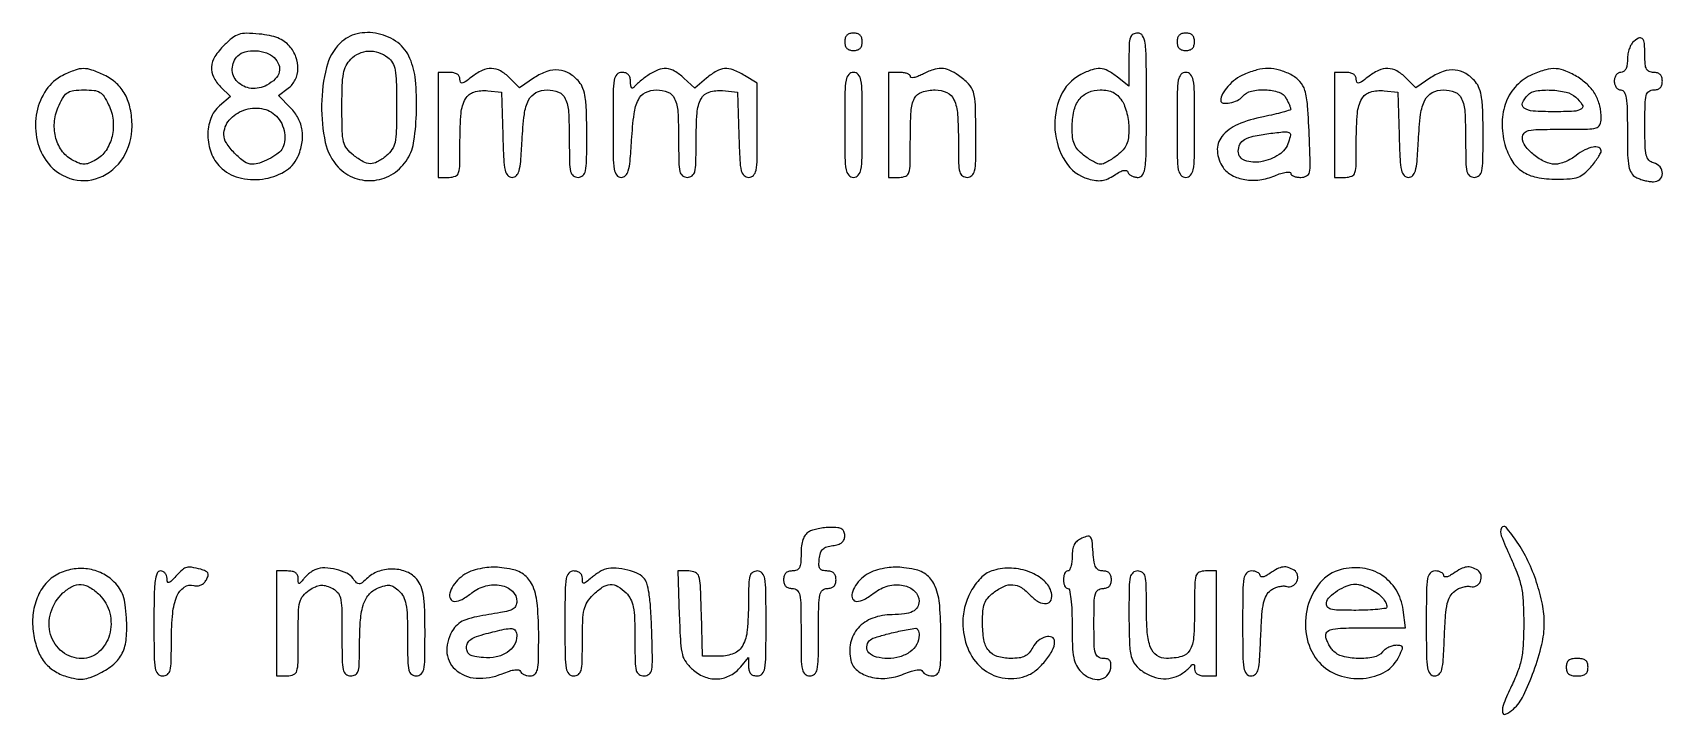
# Model space of a CAD drawing. Extents: x 23 to 201, y 13 to 268.
# Drawn here: x 120.49 to 152.03, y 79.96 to 93.15 of the extents above; entities that cross this region are included whole.
import ezdxf

# ---------------------------------------------------------------- set-up
doc = ezdxf.new("R2010")
doc.units = 0
doc.header["$MEASUREMENT"] = 0

msp = doc.modelspace()

# ---------------------------------------------------------------- linework, layer by layer
for points in [[(124.196683, 92.907698, 0.053362), (124.019031, 92.687461, 0.122721), (123.950917, 92.487252, 0.140581), (123.988735, 92.296401, 0.079781), (124.12935, 92.105227), (124.3197, 91.9179), (124.1082, 91.734875, 0.126242), (123.938398, 91.489998, 0.092178), (123.881725, 91.162401, 0.088784), (123.946462, 90.825129, 0.105048), (124.12301, 90.553335, 0.133236), (124.48021, 90.348585, 0.096282), (124.940519, 90.319268, 0.099721), (125.364714, 90.463217, 0.15557), (125.621655, 90.746775, 0.062606), (125.703783, 91.00996, 0.080962), (125.707789, 91.262557, 0.084541), (125.632214, 91.494966, 0.075725), (125.481861, 91.699354), (125.248122, 91.933094), (125.439561, 92.077496, 0.117892), (125.574298, 92.240799, 0.107202), (125.626646, 92.453277, 0.099245), (125.587411, 92.682016, 0.086902), (125.462298, 92.890226, 0.06275), (125.360273, 92.981716, 0.056533), (125.235211, 93.048862, 0.046598), (125.077088, 93.095473, 0.024439), (124.87398, 93.125061, 0.019284), (124.62619, 93.139258, 0.082489), (124.480219, 93.117803, 0.091848), (124.356961, 93.051467, 0.027129)], [(126.43978, 92.945871, 0.137113), (126.177493, 92.480109, 0.056321), (126.084266, 91.754727, 0.056319), (126.155266, 91.026739, 0.136959), (126.403168, 90.552837, 0.116615), (126.724913, 90.34, 0.11778), (127.106685, 90.294832, 0.116223), (127.471572, 90.427251, 0.111393), (127.745645, 90.710241, 0.101993), (127.871306, 91.060749, 0.029037), (127.919448, 91.640156, 0.029897), (127.898685, 92.234192, 0.075409), (127.793906, 92.652835, 0.132761), (127.55667, 92.958663, 0.108914), (127.179572, 93.131648, 0.11057), (126.769471, 93.128725, 0.140418)], [(136.206, 92.9754, 0.072254), (136.216731, 92.901531, 0.124864), (136.2483, 92.8485, 0.124864), (136.301331, 92.816931, 0.072254), (136.3752, 92.8062, 0.072254), (136.449069, 92.816931, 0.124864), (136.5021, 92.8485, 0.124864), (136.533669, 92.901531, 0.072254), (136.5444, 92.9754, 0.072254), (136.533669, 93.049269, 0.124864), (136.5021, 93.1023, 0.124864), (136.449069, 93.133869, 0.072254), (136.3752, 93.1446, 0.072254), (136.301331, 93.133869, 0.124864), (136.2483, 93.1023, 0.124864), (136.216731, 93.049269, 0.072254)], [(141.705, 92.63086), (141.705, 92.117119), (141.482091, 92.29246, 0.040053), (141.298449, 92.414477, 0.110527), (141.150305, 92.458078, 0.103547), (140.991879, 92.435705, 0.032662), (140.771631, 92.339468, 0.173941), (140.380543, 91.918914, 0.120267), (140.272617, 91.271923, 0.122742), (140.475011, 90.6578, 0.184264), (140.921319, 90.322902, 0.035334), (141.066792, 90.2921, 0.071085), (141.183859, 90.292557, 0.071865), (141.295288, 90.325727, 0.036825), (141.423062, 90.3966, -0.02219), (141.529073, 90.459523, -0.072625), (141.605552, 90.48712, -0.147466), (141.656448, 90.482449, -0.219608), (141.686575, 90.450375, 0.129342), (141.710986, 90.413035, 0.067581), (141.757177, 90.381463, 0.060121), (141.81682, 90.36006, 0.056166), (141.88125, 90.3528, 0.273605), (141.97205, 90.406507, 0.097022), (142.019793, 90.556024, 0.026855), (142.039811, 90.878764, 0.002063), (142.0434, 91.7487, 0.001966), (142.039917, 92.634496, 0.028197), (142.019686, 92.948963, 0.109374), (141.969444, 93.091673, 0.259183), (141.8742, 93.1446, 0.127644), (141.784396, 93.121294, 0.188383), (141.733116, 93.059232, 0.071373), (141.709936, 92.928632, 0.008288)], [(142.6356, 92.9754, 0.072254), (142.646331, 92.901531, 0.124864), (142.6779, 92.8485, 0.124864), (142.730931, 92.816931, 0.072254), (142.8048, 92.8062, 0.072254), (142.878669, 92.816931, 0.124864), (142.9317, 92.8485, 0.124864), (142.963269, 92.901531, 0.072254), (142.974, 92.9754, 0.072254), (142.963269, 93.049269, 0.124864), (142.9317, 93.1023, 0.124864), (142.878669, 93.133869, 0.072254), (142.8048, 93.1446, 0.072254), (142.730931, 93.133869, 0.124864), (142.6779, 93.1023, 0.124864), (142.646331, 93.049269, 0.072254)], [(151.45092, 92.95848, 0.087124), (151.411921, 92.902869, 0.036597), (151.379222, 92.817198, 0.034792), (151.35689, 92.718218, 0.038105), (151.3494, 92.62008, -0.038147), (151.341578, 92.517703, -0.085028), (151.31692, 92.44383, -0.124063), (151.27653, 92.399478, -0.147368), (151.2225, 92.3832, 0.130775), (151.173791, 92.370239, 0.10214), (151.132612, 92.33385, 0.08892), (151.105064, 92.279092, 0.072314), (151.0956, 92.214, 0.072314), (151.105064, 92.148908, 0.08892), (151.132612, 92.09415, 0.10214), (151.173791, 92.057761, 0.130775), (151.2225, 92.0448, -0.279987), (151.286885, 92.005679, -0.080583), (151.324898, 91.890196, -0.033751), (151.344662, 91.670447, -0.005556), (151.3494, 91.244077, 0.005595), (151.354535, 90.785133, 0.03997), (151.377185, 90.564444, 0.092707), (151.42587, 90.437821, 0.132634), (151.513038, 90.355777, 0.03628), (151.588414, 90.322218, 0.023279), (151.679944, 90.293926, 0.023381), (151.772654, 90.274506, 0.039954), (151.851438, 90.2682, 0.181634), (151.974737, 90.314518, 0.212299), (152.026887, 90.427125, 0.184382), (151.980565, 90.554282, 0.151392), (151.857, 90.631113, -0.141547), (151.766438, 90.68503, -0.131881), (151.715543, 90.780375, -0.050923), (151.69271, 90.960184, -0.006138), (151.6878, 91.36008, -0.005257), (151.692127, 91.771531, -0.055363), (151.714176, 91.93806, -0.175938), (151.76573, 92.014963, -0.159307), (151.857, 92.0448, 0.072254), (151.930869, 92.055531, 0.124864), (151.9839, 92.0871, 0.124864), (152.015469, 92.140131, 0.072254), (152.0262, 92.214, 0.072254), (152.015469, 92.287869, 0.124864), (151.9839, 92.3409, 0.124864), (151.930869, 92.372469, 0.072254), (151.857, 92.3832, -0.094959), (151.770574, 92.399763, -0.184152), (151.719525, 92.44665, -0.098846), (151.69413, 92.539639, -0.017388), (151.6878, 92.7216, 0.022123), (151.67792, 92.944783, 0.176014), (151.634946, 93.036797, 0.342546), (151.563433, 93.045809, 0.062762)], [(125.163883, 92.669031, -0.099508), (125.256097, 92.53042, -0.162359), (125.265428, 92.390859, -0.137713), (125.187283, 92.257134, -0.064283), (125.024928, 92.13629, -0.154976), (124.721944, 92.073622, -0.173725), (124.454435, 92.20204, -0.203623), (124.355289, 92.452107, -0.192607), (124.46352, 92.70468, -0.139241), (124.604328, 92.783201, -0.07083), (124.807857, 92.801685, -0.069299), (125.01416, 92.762172, -0.114949)], [(127.3653, 92.673024, -0.104484), (127.455405, 92.569396, -0.082312), (127.50557, 92.429028, -0.038811), (127.529011, 92.198655, -0.005955), (127.5345, 91.737809, -0.005617), (127.529035, 91.251372, -0.045214), (127.503878, 91.029364, -0.096742), (127.445623, 90.890062, -0.075306), (127.334778, 90.768494, -0.042531), (127.161048, 90.650617, -0.133872), (127.025592, 90.616752, -0.126148), (126.886835, 90.655475, -0.035866), (126.699909, 90.78194, -0.060145), (126.573123, 90.909047, -0.107635), (126.509302, 91.041318, -0.0528), (126.482621, 91.246041, -0.006024), (126.477, 91.71254, -0.007414), (126.483201, 92.130704, -0.03786), (126.507626, 92.361719, -0.069391), (126.557986, 92.513897, -0.081997), (126.6462, 92.637, -0.086764), (126.80803, 92.750662, -0.097597), (126.992307, 92.796663, -0.095439), (127.183556, 92.769664, -0.079247)], [(121.079358, 92.32628, 0.128876), (120.755213, 92.045273, 0.100113), (120.57247, 91.613843, 0.095314), (120.567083, 91.126218, 0.103986), (120.74535, 90.687844, 0.164527), (121.21023, 90.333556, 0.17641), (121.779731, 90.347315, 0.161837), (122.242217, 90.732354, 0.139808), (122.4162, 91.342412, 0.049848), (122.382577, 91.678828, 0.075054), (122.281954, 91.955301, 0.082451), (122.113116, 92.171322, 0.075089), (121.878391, 92.329492, 0.02468), (121.639263, 92.428827, 0.087317), (121.476047, 92.456873, 0.088206), (121.313947, 92.42738, 0.025495)], [(128.984109, 92.29246, -0.010926), (128.86182, 92.20052, -0.109252), (128.803361, 92.175447, -0.356195), (128.772656, 92.192095, -0.097709), (128.7612, 92.25016, 0.127757), (128.746597, 92.306379, 0.125916), (128.706427, 92.348746, 0.094119), (128.6401, 92.374763, 0.046565), (128.5497, 92.3832), (128.3382, 92.3832), (128.3382, 91.368), (128.3382, 90.3528), (128.5497, 90.3528, 0.098225), (128.672348, 90.377129, 0.226458), (128.733777, 90.445256, 0.068076), (128.757356, 90.598777, 0.004114), (128.7612, 91.065857, -0.02049), (128.78287, 91.59442, -0.107634), (128.867272, 91.870795, -0.194833), (129.031296, 92.002116, -0.097118), (129.300562, 92.028219), (129.5649, 92.0025), (129.589114, 91.17765, 0.004605), (129.607641, 90.697381, 0.04172), (129.635076, 90.489413, 0.128179), (129.685295, 90.390432, 0.214791), (129.768855, 90.3528, 0.196685), (129.851781, 90.386734, 0.133195), (129.903974, 90.475987, 0.047077), (129.935727, 90.660715, 0.005926), (129.961801, 91.065717, -0.0177), (130.006379, 91.571938, -0.084341), (130.08955, 91.849116, -0.159948), (130.230301, 91.99225, -0.119713), (130.446639, 92.0448, -0.099202), (130.669846, 92.000074, -0.189636), (130.799076, 91.87468, -0.092586), (130.861443, 91.620916, -0.014088), (130.8762, 91.09728, 0.004638), (130.880386, 90.64603, 0.051276), (130.902157, 90.46701, 0.170232), (130.953746, 90.384854, 0.169819), (131.0454, 90.3528, 0.185299), (131.137596, 90.388183, 0.16096), (131.189173, 90.478528, 0.046006), (131.210587, 90.676771, 0.003914), (131.2146, 91.189428, 0.007079), (131.208365, 91.629857, 0.02926), (131.185284, 91.895037, 0.049862), (131.141073, 92.071893, 0.089655), (131.06655, 92.20102, 0.081752), (130.879599, 92.360217, 0.112878), (130.670911, 92.428782, 0.106078), (130.443388, 92.401642, 0.065821), (130.201593, 92.28138), (129.911921, 92.08617), (129.721106, 92.276985, 0.067851), (129.544731, 92.411039, 0.123983), (129.371493, 92.458555, 0.116575), (129.188979, 92.419442, 0.055884)], [(132.396674, 92.324654, 0.013626), (132.312036, 92.263281, 0.013541), (132.230687, 92.197265, 0.013506), (132.162781, 92.13578, 0.05029), (132.125345, 92.092004, -0.18024), (132.101723, 92.075593, -0.325771), (132.080892, 92.083897, -0.109574), (132.066415, 92.124395, -0.029568), (132.061895, 92.19285, 0.056607), (132.051459, 92.279473, 0.125005), (132.020813, 92.338094, 0.136902), (131.968085, 92.371762, 0.07417), (131.8914, 92.3832, 0.212584), (131.798223, 92.341709, 0.142907), (131.746875, 92.23515, 0.038318), (131.725975, 91.999739, 0.002988), (131.7222, 91.368, 0.003224), (131.726147, 90.755762, 0.035215), (131.746627, 90.510472, 0.12037), (131.794097, 90.396057, 0.238874), (131.879475, 90.3528, 0.194746), (131.963792, 90.386936, 0.132716), (132.017404, 90.476872, 0.046989), (132.051271, 90.663249, 0.005884), (132.081694, 91.073199, -0.016255), (132.130231, 91.583581, -0.083063), (132.212246, 91.855373, -0.161927), (132.34934, 91.993988, -0.118005), (132.561639, 92.0448, -0.099202), (132.784846, 92.000074, -0.189636), (132.914076, 91.87468, -0.092586), (132.976443, 91.620916, -0.014088), (132.9912, 91.09728, 0.004638), (132.995386, 90.64603, 0.051276), (133.017157, 90.46701, 0.170232), (133.068746, 90.384854, 0.169819), (133.1604, 90.3528, 0.162547), (133.251791, 90.383317, 0.17424), (133.303359, 90.461816, 0.054053), (133.325319, 90.632154, 0.005053), (133.3296, 91.05573, -0.017867), (133.34903, 91.59927, -0.103297), (133.427285, 91.874179, -0.199004), (133.582417, 92.003453, -0.099499), (133.840934, 92.030309), (134.1333, 92.0025), (134.157514, 91.17765, 0.004318), (134.176307, 90.683082, 0.045076), (134.203964, 90.48204, 0.147589), (134.257297, 90.388862, 0.191769), (134.347864, 90.3528, 0.203872), (134.438425, 90.391327, 0.147611), (134.488999, 90.490098, 0.041529), (134.510059, 90.706283, 0.003526), (134.514, 91.26516), (134.514, 92.177519), (134.268297, 92.32266, 0.038464), (134.047396, 92.431191, 0.112813), (133.880918, 92.457222, 0.117351), (133.723578, 92.407999, 0.04341), (133.533798, 92.271479), (133.305561, 92.075158), (133.093727, 92.271479, 0.050061), (132.914603, 92.406908, 0.118347), (132.756361, 92.4579, 0.118891), (132.592685, 92.431397, 0.050777)], [(137.70765, 92.345396, -0.02557), (137.618372, 92.304485, -0.050261), (137.543341, 92.283062, -0.084503), (137.492903, 92.282604, -0.368225), (137.475, 92.303617, 0.236148), (137.459741, 92.334124, 0.070945), (137.412872, 92.359823, 0.054233), (137.344503, 92.377391, 0.035808), (137.2635, 92.3832), (137.052, 92.3832), (137.052, 91.368), (137.052, 90.3528), (137.2635, 90.3528, 0.102194), (137.386211, 90.378145, 0.225362), (137.447841, 90.448398, 0.065452), (137.471237, 90.607412, 0.003841), (137.475, 91.09728, -0.014236), (137.490299, 91.634502, -0.103196), (137.557007, 91.882662, -0.198882), (137.697981, 92.003806, -0.079479), (137.954243, 92.0448, -0.111811), (138.18173, 91.993285, -0.1781), (138.319446, 91.852083, -0.089329), (138.388374, 91.573091, -0.016007), (138.4056, 91.035162, 0.005285), (138.409933, 90.625281, 0.055537), (138.431994, 90.459245, 0.176155), (138.483546, 90.382549, 0.158885), (138.5748, 90.3528, 0.183254), (138.666904, 90.38773, 0.162665), (138.71835, 90.476894, 0.046649), (138.739476, 90.672501, 0.003981), (138.742705, 91.17765, 0.006932), (138.733814, 91.753644, 0.063758), (138.694899, 92.000045, 0.121581), (138.601304, 92.161277, 0.050725), (138.407926, 92.324654, 0.04529), (138.228961, 92.42467, 0.097682), (138.075723, 92.459639, 0.091531), (137.914287, 92.434754, 0.036346)], [(143.932411, 92.344473, 0.058183), (143.767917, 92.248857, 0.050007), (143.620424, 92.113449, 0.053297), (143.515272, 91.966679, 0.129512), (143.4816, 91.838862, 0.383215), (143.525498, 91.789997, 0.073055), (143.655617, 91.795057, 0.059921), (143.804955, 91.841977, 0.113978), (143.9046, 91.9179, -0.163892), (144.073895, 92.022437, -0.068063), (144.344939, 92.047544, -0.069084), (144.607029, 91.999445, -0.192307), (144.747623, 91.881162, -0.010188), (144.781158, 91.815311, -0.012707), (144.809474, 91.752783, -0.01099), (144.83058, 91.699608, -0.089201), (144.8352, 91.673919, -0.329934), (144.82005, 91.653459, -0.005847), (144.680661, 91.61272, -0.012125), (144.510798, 91.569634, -0.007476), (144.30911, 91.526813, 0.051003), (143.808801, 91.374143, 0.12566), (143.50489, 91.144018, 0.186568), (143.415597, 90.859185, 0.13733), (143.526332, 90.544201, 0.119287), (143.698697, 90.392312, 0.081636), (143.947233, 90.309407, 0.073146), (144.236235, 90.305642, 0.065788), (144.525424, 90.383934, -0.020884), (144.644264, 90.427855, -0.038745), (144.744203, 90.451762, -0.053789), (144.814265, 90.45526, -0.397443), (144.8352, 90.433083, 0.222976), (144.849622, 90.40235, 0.076419), (144.892873, 90.376383, 0.05812), (144.956353, 90.358674, 0.039006), (145.031534, 90.3528, 0.117705), (145.142704, 90.379338, 0.224344), (145.197881, 90.450322, 0.061723), (145.213336, 90.610692, 0.003758), (145.196579, 91.09305, 0.00645), (145.160697, 91.74309, 0.053043), (145.10942, 92.034758, 0.117253), (145.01245, 92.206719, 0.086881), (144.838176, 92.339361, 0.049479), (144.615746, 92.427783, 0.06857), (144.40359, 92.458237, 0.064915), (144.182458, 92.430674, 0.039183)], [(146.327109, 92.29246, -0.010926), (146.20482, 92.20052, -0.109252), (146.146361, 92.175447, -0.356195), (146.115656, 92.192095, -0.097709), (146.1042, 92.25016, 0.127757), (146.089597, 92.306379, 0.125916), (146.049427, 92.348746, 0.094119), (145.9831, 92.374763, 0.046565), (145.8927, 92.3832), (145.6812, 92.3832), (145.6812, 91.368), (145.6812, 90.3528), (145.8927, 90.3528, 0.098225), (146.015348, 90.377129, 0.226458), (146.076777, 90.445256, 0.068076), (146.100356, 90.598777, 0.004114), (146.1042, 91.065857, -0.02049), (146.12587, 91.59442, -0.107634), (146.210272, 91.870795, -0.194833), (146.374296, 92.002116, -0.097118), (146.643562, 92.028219), (146.9079, 92.0025), (146.932114, 91.17765, 0.004605), (146.950641, 90.697381, 0.04172), (146.978076, 90.489413, 0.128179), (147.028295, 90.390432, 0.214791), (147.111855, 90.3528, 0.196685), (147.194781, 90.386734, 0.133195), (147.246974, 90.475987, 0.047077), (147.278727, 90.660715, 0.005926), (147.304801, 91.065717, -0.0177), (147.349379, 91.571938, -0.084341), (147.43255, 91.849116, -0.159948), (147.573301, 91.99225, -0.119713), (147.789639, 92.0448, -0.099202), (148.012846, 92.000074, -0.189636), (148.142076, 91.87468, -0.092586), (148.204443, 91.620916, -0.014088), (148.2192, 91.09728, 0.004638), (148.223386, 90.64603, 0.051276), (148.245157, 90.46701, 0.170232), (148.296746, 90.384854, 0.169819), (148.3884, 90.3528, 0.185299), (148.480596, 90.388183, 0.16096), (148.532173, 90.478528, 0.046006), (148.553587, 90.676771, 0.003914), (148.5576, 91.189428, 0.007079), (148.551365, 91.629857, 0.02926), (148.528284, 91.895037, 0.049862), (148.484073, 92.071893, 0.089655), (148.40955, 92.20102, 0.081752), (148.222599, 92.360217, 0.112878), (148.013911, 92.428782, 0.106078), (147.786388, 92.401642, 0.065821), (147.544593, 92.28138), (147.254921, 92.08617), (147.064106, 92.276985, 0.067851), (146.887731, 92.411039, 0.123983), (146.714493, 92.458555, 0.116575), (146.531979, 92.419442, 0.055884)], [(149.515735, 92.344357, 0.098478), (149.205561, 92.12913, 0.098414), (149.001258, 91.811552, 0.091069), (148.924102, 91.418492, 0.071417), (148.980695, 90.986959, 0.066704), (149.114563, 90.675729, 0.111265), (149.310387, 90.470121, 0.100161), (149.591262, 90.355162, 0.046717), (149.984574, 90.317498, 0.017592), (150.239802, 90.325943, 0.068538), (150.394111, 90.358047, 0.088326), (150.513354, 90.426032, 0.041539), (150.640224, 90.550889, 0.015526), (150.717408, 90.646469, 0.019476), (150.782587, 90.739861, 0.017975), (150.83054, 90.820879, 0.12527), (150.8418, 90.865118, 0.31838), (150.796333, 90.929283, 0.130779), (150.684191, 90.938024, 0.074105), (150.523666, 90.882997, 0.04712), (150.357285, 90.7758, -0.037033), (150.261074, 90.711035, -0.030421), (150.149943, 90.656303, -0.031437), (150.041138, 90.618553, -0.067879), (149.9535, 90.6066, -0.112322), (149.756309, 90.651464, -0.058367), (149.541908, 90.787084, -0.059499), (149.372956, 90.96086, -0.164579), (149.319, 91.12034, -0.1856), (149.352659, 91.207894, -0.157734), (149.438909, 91.257721, -0.048136), (149.624977, 91.27917, -0.004644), (150.0804, 91.2834, 0.003786), (150.578152, 91.287169, 0.06235), (150.742474, 91.310272, 0.219136), (150.815071, 91.370884, 0.111375), (150.8418, 91.489393, 0.056355), (150.813846, 91.736626, 0.071642), (150.731276, 91.950637, 0.07135), (150.59134, 92.133301, 0.055318), (150.39383, 92.287889, 0.037282), (150.16062, 92.409018, 0.08528), (149.968532, 92.454881, 0.083785), (149.770022, 92.43437, 0.035053)], [(136.206, 91.368, 0.002988), (136.209775, 90.736261, 0.038318), (136.230675, 90.50085, 0.142907), (136.282023, 90.394291, 0.212584), (136.3752, 90.3528, 0.212584), (136.468377, 90.394291, 0.142907), (136.519725, 90.50085, 0.038318), (136.540625, 90.736261, 0.002988), (136.5444, 91.368, 0.002988), (136.540625, 91.999739, 0.038318), (136.519725, 92.23515, 0.142907), (136.468377, 92.341709, 0.212584), (136.3752, 92.3832, 0.212584), (136.282023, 92.341709, 0.142907), (136.230675, 92.23515, 0.038318), (136.209775, 91.999739, 0.002988)], [(142.6356, 91.368, 0.002988), (142.639375, 90.736261, 0.038318), (142.660275, 90.50085, 0.142907), (142.711623, 90.394291, 0.212584), (142.8048, 90.3528, 0.212584), (142.897977, 90.394291, 0.142907), (142.949325, 90.50085, 0.038318), (142.970225, 90.736261, 0.002988), (142.974, 91.368, 0.002988), (142.970225, 91.999739, 0.038318), (142.949325, 92.23515, 0.142907), (142.897977, 92.341709, 0.212584), (142.8048, 92.3832, 0.212584), (142.711623, 92.341709, 0.142907), (142.660275, 92.23515, 0.038318), (142.639375, 91.999739, 0.002988)], [(121.963081, 91.758884, -0.084886), (122.047964, 91.458736, -0.083813), (122.028867, 91.14604, -0.089765), (121.911869, 90.874836, -0.119173), (121.715475, 90.692886, -0.026896), (121.578381, 90.625606, -0.101549), (121.485144, 90.606701, -0.100683), (121.39157, 90.625966, -0.026196), (121.25295, 90.693975, -0.114793), (121.052705, 90.875746, -0.093608), (120.934767, 91.140939, -0.087135), (120.916934, 91.448281, -0.08246), (121.003757, 91.749738, -0.029174), (121.09499, 91.915436, -0.115435), (121.177182, 91.996633, -0.111504), (121.288429, 92.034411, -0.026326), (121.4856, 92.0448, -0.026068), (121.681575, 92.034576, -0.109253), (121.792837, 91.997471, -0.115962), (121.874582, 91.918137, -0.031136)], [(141.56837, 91.836277, -0.056159), (141.620815, 91.732476, -0.027373), (141.664865, 91.590531, -0.026747), (141.694986, 91.436152, -0.034816), (141.705, 91.292517, -0.031716), (141.693921, 91.11803, -0.071325), (141.658725, 90.990475, -0.078317), (141.591636, 90.885335, -0.045033), (141.482091, 90.78194, -0.020634), (141.389114, 90.714823, -0.022951), (141.294087, 90.658106, -0.023085), (141.209378, 90.617599, -0.100305), (141.1551, 90.6066, -0.100305), (141.100822, 90.617599, -0.023085), (141.016113, 90.658106, -0.022951), (140.921086, 90.714823, -0.020634), (140.828109, 90.78194, -0.045391), (140.716697, 90.887248, -0.08154), (140.650028, 90.993559, -0.071445), (140.615736, 91.12524, -0.028034), (140.6052, 91.313016, -0.053437), (140.639251, 91.630709, -0.107047), (140.743261, 91.859411, -0.13098), (140.915692, 91.99608, -0.102794), (141.150167, 92.0448, -0.041453), (141.289818, 92.033202, -0.074342), (141.399018, 91.997724, -0.079131), (141.488541, 91.933749, -0.053137)], [(150.348689, 91.904788, -0.060074), (150.475372, 91.75895, -0.420398), (150.458461, 91.675828, -0.133844), (150.315293, 91.630275, -0.010486), (149.9112, 91.6218, -0.017158), (149.523593, 91.635105, -0.128545), (149.350802, 91.693195, -0.361794), (149.320073, 91.793774, -0.09721), (149.42052, 91.94328, -0.160948), (149.585652, 92.026382, -0.047167), (149.873023, 92.041574, -0.047531), (150.16435, 92.001577, -0.126706)], [(125.208, 91.5372, -0.082907), (125.311199, 91.392633, -0.073502), (125.367261, 91.216276, -0.077157), (125.368504, 91.03965, -0.110891), (125.312455, 90.894215, -0.093046), (125.219052, 90.798713, -0.035578), (125.05891, 90.702758, -0.03574), (124.884659, 90.62965, -0.08163), (124.744416, 90.6066, -0.155914), (124.589474, 90.656119, -0.046336), (124.398838, 90.820402, -0.046473), (124.24092, 91.018088, -0.146319), (124.1928, 91.179002, -0.179614), (124.297432, 91.460873, -0.130921), (124.575843, 91.651164, -0.124932), (124.922769, 91.68269, -0.15816)], [(144.794629, 91.035048, -0.174845), (144.609115, 90.792791, -0.097914), (144.259736, 90.654912, -0.129473), (143.946596, 90.679022, -0.319347), (143.82, 90.857019, -0.118656), (143.852444, 90.991807, -0.144254), (143.941476, 91.085678, -0.080879), (144.111633, 91.150487, -0.019161), (144.4122, 91.200284, -0.005197), (144.717439, 91.235689, -0.128939), (144.800528, 91.223014, -0.344217), (144.827737, 91.173199, -0.036073)], [(135.50805, 83.493424, 0.102482), (135.442214, 83.434308, 0.074211), (135.395977, 83.346936, 0.056671), (135.368697, 83.227943, 0.028042), (135.36, 83.072996, -0.017806), (135.353616, 82.89379, -0.099691), (135.328142, 82.801725, -0.183612), (135.277088, 82.755206, -0.09422), (135.1908, 82.7388, 0.072254), (135.116931, 82.728069, 0.124864), (135.0639, 82.6965, 0.124864), (135.032331, 82.643469, 0.072254), (135.0216, 82.5696, 0.072254), (135.032331, 82.495731, 0.124864), (135.0639, 82.4427, 0.124864), (135.116931, 82.411131, 0.072254), (135.1908, 82.4004, -0.186821), (135.283049, 82.364685, -0.160003), (135.33462, 82.2735, -0.045528), (135.356002, 82.073304, -0.003852), (135.36, 81.5544, 0.003852), (135.363998, 81.035496, 0.045528), (135.38538, 80.8353, 0.160003), (135.436951, 80.744115, 0.186821), (135.5292, 80.7084, 0.186821), (135.621449, 80.744115, 0.160003), (135.67302, 80.8353, 0.045528), (135.694402, 81.035496, 0.003852), (135.6984, 81.5544, -0.003852), (135.702398, 82.073304, -0.045528), (135.72378, 82.2735, -0.160003), (135.775351, 82.364685, -0.186821), (135.8676, 82.4004, 0.072254), (135.941469, 82.411131, 0.124864), (135.9945, 82.4427, 0.124864), (136.026069, 82.495731, 0.072254), (136.0368, 82.5696, 0.072567), (136.025898, 82.644319, 0.128696), (135.993798, 82.69718, 0.125627), (135.939275, 82.728334, 0.067396), (135.861981, 82.7388, -0.063986), (135.774912, 82.749988, -0.189333), (135.72707, 82.784858, -0.140684), (135.707494, 82.851136, -0.030565), (135.713931, 82.97145, -0.046929), (135.738672, 83.088478, -0.121406), (135.783, 83.1618, -0.121406), (135.856322, 83.206128, -0.046929), (135.97335, 83.230869, 0.042097), (136.080177, 83.25238, 0.101063), (136.151309, 83.2898, 0.129053), (136.191757, 83.345466, 0.093191), (136.206, 83.421219, 0.090514), (136.191389, 83.501269, 0.171649), (136.149633, 83.550737, 0.109259), (136.070423, 83.576294, 0.025956), (135.93105, 83.582227, 0.026794), (135.814923, 83.57491, 0.02261), (135.693377, 83.55508, 0.023218), (135.584002, 83.52676, 0.056968)], [(149.081432, 83.01375, -0.016702), (149.223666, 82.675576, -0.041133), (149.298702, 82.417079, -0.037975), (149.33361, 82.137876, -0.012478), (149.343353, 81.7236, -0.011937), (149.333132, 81.319901, -0.035827), (149.299911, 81.046257, -0.041932), (149.231354, 80.804427, -0.021681), (149.107906, 80.515202, 0.014995), (148.957422, 80.175293, 0.117037), (148.931084, 80.005372, 0.52385), (148.99408, 79.968759, 0.074373), (149.143405, 80.068113, 0.096308), (149.338139, 80.327915, 0.026063), (149.538879, 80.80394, 0.027225), (149.693353, 81.316867, 0.059592), (149.742, 81.723583, 0.049302), (149.705223, 82.09566, 0.031119), (149.593256, 82.517801, 0.030492), (149.425047, 82.935966, 0.038611), (149.217921, 83.297221, 0.024296), (149.001711, 83.583788, 0.545627), (148.916118, 83.573198, 0.207848), (148.910068, 83.417642, 0.015136)], [(140.79555, 83.374389, 0.067778), (140.705707, 83.319456, 0.100275), (140.647333, 83.248263, 0.084832), (140.61531, 83.15086, 0.037112), (140.6052, 83.014839, -0.029027), (140.599055, 82.909078, -0.045359), (140.580349, 82.819886, -0.056996), (140.553172, 82.757572, -0.26754), (140.5206, 82.7388, 0.191087), (140.488293, 82.725985, 0.088204), (140.460851, 82.689098, 0.068025), (140.442234, 82.634354, 0.048028), (140.436, 82.5696, 0.048028), (140.442234, 82.504846, 0.068025), (140.460851, 82.450103, 0.088204), (140.488293, 82.413215, 0.191087), (140.5206, 82.4004, -0.362465), (140.555916, 82.370926, -0.015687), (140.581562, 82.199475, -0.019442), (140.599508, 81.97054, -0.009838), (140.6052, 81.6813, 0.007996), (140.611586, 81.282036, 0.040217), (140.636609, 81.060297, 0.072032), (140.688502, 80.911986, 0.076398), (140.779602, 80.787798, 0.093285), (140.952945, 80.669368, 0.134004), (141.135918, 80.642292, 0.168169), (141.279234, 80.712004, 0.162347), (141.351334, 80.85645, 0.046519), (141.355806, 80.949339, 0.155275), (141.334962, 81.005922, 0.170392), (141.286775, 81.036958, 0.058734), (141.203284, 81.0468, -0.146777), (141.107917, 81.075412, -0.185771), (141.054821, 81.149707, -0.058154), (141.03248, 81.311798, -0.005197), (141.0282, 81.7236, -0.005351), (141.032547, 82.129778, -0.055952), (141.054638, 82.29465, -0.176663), (141.106184, 82.37086, -0.157888), (141.1974, 82.4004, 0.072254), (141.271269, 82.411131, 0.124864), (141.3243, 82.4427, 0.124864), (141.355869, 82.495731, 0.072254), (141.3666, 82.5696, 0.072041), (141.356009, 82.642724, 0.121554), (141.324879, 82.695904, 0.123952), (141.273094, 82.727843, 0.076648), (141.202035, 82.7388, -0.111724), (141.118807, 82.757632, -0.161084), (141.064749, 82.809474, -0.086376), (141.031833, 82.910638, -0.017666), (141.011685, 83.09835, 0.009855), (140.991429, 83.319596, 0.139206), (140.961634, 83.392568, 0.291704), (140.90753, 83.411637, 0.046192)], [(120.978, 82.678187, 0.099793), (120.746998, 82.495096, 0.078745), (120.581393, 82.221617, 0.07225), (120.498462, 81.88719, 0.063458), (120.508513, 81.527294, 0.04759), (120.587457, 81.217832, 0.078223), (120.716966, 80.981335, 0.085938), (120.902722, 80.810972, 0.070027), (121.148274, 80.698083, 0.028006), (121.331794, 80.654125, 0.069146), (121.469811, 80.648459, 0.065935), (121.608016, 80.680632, 0.023678), (121.793919, 80.760935, 0.062255), (122.062396, 80.93662, 0.105303), (122.225944, 81.148585, 0.090542), (122.303442, 81.432191, 0.037016), (122.308315, 81.833097, 0.018196), (122.28331, 82.086836, 0.048594), (122.241605, 82.263574, 0.063135), (122.174565, 82.400624, 0.053514), (122.072131, 82.52525, 0.080498), (121.835517, 82.69248, 0.079095), (121.556773, 82.777711, 0.077949), (121.261754, 82.772783, 0.074888)], [(123.265496, 82.638248, -0.009796), (123.168348, 82.537984, -0.136109), (123.124802, 82.513567, -0.420175), (123.100436, 82.528677, -0.055097), (123.093, 82.595948, 0.087589), (123.083371, 82.650492, 0.094497), (123.055723, 82.696837, 0.100108), (123.01451, 82.727838, 0.111803), (122.9661, 82.7388, 0.308488), (122.899944, 82.693691, 0.062466), (122.862994, 82.54845, 0.027022), (122.843686, 82.274353, 0.004073), (122.8392, 81.7236, 0.002988), (122.842975, 81.091861, 0.038318), (122.863875, 80.85645, 0.142907), (122.915223, 80.749891, 0.212584), (123.0084, 80.7084, 0.162077), (123.099773, 80.738818, 0.17449), (123.15134, 80.817084, 0.05424), (123.173313, 80.986867, 0.005082), (123.1776, 81.408676, -0.024074), (123.202191, 81.919107, -0.074143), (123.285582, 82.253647, -0.14552), (123.424566, 82.425052, -0.217391), (123.611603, 82.45761, 0.080318), (123.68364, 82.45071, 0.090993), (123.750893, 82.467617, 0.089257), (123.808739, 82.507688, 0.07402), (123.853486, 82.567892, 0.050823), (123.886228, 82.647582, 0.195795), (123.881072, 82.699802, 0.170581), (123.839799, 82.73808, 0.037007), (123.746629, 82.770606, 0.018452), (123.566815, 82.811762, 0.114638), (123.472913, 82.807987, 0.118392), (123.391724, 82.763195, 0.020238)], [(125.9694, 82.767829, 0.049287), (125.913177, 82.739727, 0.025355), (125.848713, 82.694413, 0.024932), (125.786521, 82.640605, 0.034307), (125.73675, 82.585999, -0.008596), (125.671824, 82.506965, -0.244098), (125.648072, 82.497283, -0.370903), (125.63343, 82.512422, -0.014584), (125.631, 82.59573, 0.10969), (125.617133, 82.658178, 0.13558), (125.578584, 82.703343, 0.103261), (125.513026, 82.730211, 0.045822), (125.4195, 82.7388), (125.208, 82.7388), (125.208, 81.7236), (125.208, 80.7084), (125.4195, 80.7084, 0.104085), (125.542236, 80.73423, 0.224759), (125.60396, 80.805495, 0.064269), (125.627273, 80.967124, 0.003722), (125.631, 81.46785, -0.005607), (125.636275, 81.938223, -0.053038), (125.662059, 82.137922, -0.117697), (125.724071, 82.260394, -0.072059), (125.845966, 82.36815, -0.033585), (125.964518, 82.434915, -0.08452), (126.059547, 82.461944, -0.09096), (126.153869, 82.455051, -0.043316), (126.268966, 82.414214, -0.093039), (126.387356, 82.330927, -0.137124), (126.447899, 82.220007, -0.052249), (126.472359, 82.021632, -0.00457), (126.477, 81.513914, 0.004134), (126.481067, 81.021996, 0.047663), (126.502593, 80.830239, 0.164126), (126.554182, 80.742671, 0.180176), (126.6462, 80.7084, 0.122648), (126.735665, 80.730681, 0.188744), (126.78701, 80.790473, 0.074657), (126.810702, 80.915412, 0.009113), (126.816331, 81.19485, -0.013606), (126.832401, 81.746433, -0.056278), (126.888336, 82.074702, -0.100951), (126.994804, 82.277998, -0.124244), (127.16604, 82.40547, -0.027823), (127.304796, 82.454096, -0.100417), (127.397693, 82.461662, -0.113742), (127.479789, 82.432122, -0.040936), (127.578959, 82.356146, -0.09026), (127.666114, 82.242728, -0.073016), (127.715856, 82.097221, -0.038639), (127.739954, 81.871549, -0.007286), (127.746, 81.456688, 0.004604), (127.750178, 81.002901, 0.051035), (127.771932, 80.823086, 0.169857), (127.823522, 80.740593, 0.170477), (127.9152, 80.7084, 0.185299), (128.007396, 80.743783, 0.16096), (128.058973, 80.834128, 0.046006), (128.080387, 81.032371, 0.003914), (128.0844, 81.545028, 0.006974), (128.078107, 81.996157, 0.031083), (128.054306, 82.259771, 0.054037), (128.007102, 82.437105, 0.078293), (127.9261, 82.577148, 0.126055), (127.736134, 82.718394, 0.089006), (127.474869, 82.774359, 0.086183), (127.202511, 82.736405, 0.106692), (126.981167, 82.608793, -0.015182), (126.867804, 82.512296, -0.155024), (126.81093, 82.490417, -0.219286), (126.761856, 82.50957, -0.03391), (126.692896, 82.591581, 0.122328), (126.568784, 82.695268, 0.053445), (126.36556, 82.768472, 0.05293), (126.145887, 82.797904, 0.098424)], [(129.0573, 82.762552, 0.067926), (128.895151, 82.6988, 0.058522), (128.746787, 82.591269, 0.060153), (128.631276, 82.455943, 0.082845), (128.566054, 82.310321, 0.173376), (128.575943, 82.197676, 0.296443), (128.652795, 82.149117, 0.124428), (128.800725, 82.18854, 0.039641), (128.991915, 82.3158, -0.10298), (129.262513, 82.450299, -0.112313), (129.555586, 82.459785, -0.143183), (129.775642, 82.346403, -0.20547), (129.861, 82.147457, -0.11368), (129.842652, 82.067801, -0.131778), (129.79178, 82.009189, -0.083242), (129.697917, 81.966388, -0.024947), (129.54375, 81.933232, 0.005502), (129.089861, 81.853934, 0.03856), (128.872925, 81.795981, 0.079426), (128.740202, 81.724052, 0.076302), (128.634405, 81.613477, 0.156948), (128.50557, 81.196481, 0.207101), (128.66603, 80.837291, 0.172016), (129.072394, 80.664742, 0.114655), (129.575964, 80.749871, -0.018709), (129.717281, 80.802799, -0.047226), (129.824186, 80.827443, -0.076671), (129.896578, 80.825933, -0.275452), (129.930177, 80.796968, 0.139616), (129.95334, 80.763052, 0.065423), (129.998659, 80.734417, 0.057266), (130.057637, 80.714974, 0.051054), (130.12185, 80.7084, 0.188309), (130.208816, 80.742357, 0.155631), (130.258371, 80.829411, 0.047583), (130.279767, 81.016918, 0.004631), (130.284, 81.474001, 0.020036), (130.260079, 82.070712, 0.074596), (130.174948, 82.435859, 0.127365), (130.016041, 82.653196, 0.122788), (129.769501, 82.76979, 0.018298), (129.568229, 82.802437, 0.033606), (129.40252, 82.811897, 0.035099), (129.241944, 82.79897, 0.022119)], [(131.553, 82.766521, 0.03516), (131.493914, 82.738397, 0.015493), (131.419887, 82.693464, 0.015245), (131.344023, 82.640779, 0.01979), (131.27805, 82.587749, -0.010407), (131.188791, 82.513202, -0.189584), (131.154032, 82.502438, -0.36006), (131.13442, 82.521291, -0.028491), (131.13, 82.598788, 0.107422), (131.117742, 82.655184, 0.113349), (131.083291, 82.700149, 0.10155), (131.029165, 82.72894, 0.07174), (130.9608, 82.7388, 0.212584), (130.867623, 82.697309, 0.142907), (130.816275, 82.59075, 0.038318), (130.795375, 82.355339, 0.002988), (130.7916, 81.7236, 0.002988), (130.795375, 81.091861, 0.038318), (130.816275, 80.85645, 0.142907), (130.867623, 80.749891, 0.212584), (130.9608, 80.7084, 0.158578), (131.052042, 80.738084, 0.176312), (131.103592, 80.814631, 0.055664), (131.125663, 80.980307, 0.005305), (131.13, 81.389045, -0.008419), (131.136674, 81.785354, -0.049031), (131.164055, 81.992121, -0.084211), (131.2246, 82.13626, -0.054982), (131.337655, 82.277345, -0.048637), (131.515167, 82.423317, -0.133493), (131.667562, 82.474765, -0.147842), (131.815098, 82.439693, -0.064703), (131.976, 82.3158, -0.080195), (132.063625, 82.194438, -0.069381), (132.114097, 82.045515, -0.038985), (132.13881, 81.822353, -0.008091), (132.1452, 81.4275, 0.004696), (132.149353, 80.98533, 0.055664), (132.171553, 80.815525, 0.184935), (132.225193, 80.738276, 0.150651), (132.322101, 80.7084, 0.174692), (132.419326, 80.743438, 0.180251), (132.470289, 80.831967, 0.046371), (132.484856, 81.031188, 0.003221), (132.470151, 81.593874, 0.007337), (132.449916, 82.021854, 0.022926), (132.41892, 82.308387, 0.032897), (132.375783, 82.501857, 0.125913), (132.313267, 82.607185, 0.100413), (132.169203, 82.702497, 0.044464), (131.950033, 82.769205, 0.044465), (131.722671, 82.796094, 0.101045)], [(133.004422, 81.885344, 0.005249), (133.028356, 81.348532, 0.04955), (133.063692, 81.121002, 0.100613), (133.13644, 80.971792, 0.051682), (133.279953, 80.820029, 0.09048), (133.508765, 80.68609, 0.105966), (133.757461, 80.651556, 0.107239), (133.996186, 80.721971, 0.094628), (134.19675, 80.887227), (134.3448, 81.065545), (134.3448, 80.886972, 0.06441), (134.355096, 80.80738, 0.125953), (134.38599, 80.751872, 0.13115), (134.438744, 80.719417, 0.072807), (134.514, 80.7084, 0.212584), (134.607177, 80.749891, 0.142907), (134.658525, 80.85645, 0.038318), (134.679425, 81.091861, 0.002988), (134.6832, 81.7236, 0.002988), (134.679425, 82.355339, 0.038318), (134.658525, 82.59075, 0.142907), (134.607177, 82.697309, 0.212584), (134.514, 82.7388, 0.146516), (134.423243, 82.711622, 0.181406), (134.371628, 82.640825, 0.061077), (134.348842, 82.489084, 0.006255), (134.343553, 82.12545, -0.022024), (134.319046, 81.593938, -0.099997), (134.231016, 81.298345, -0.171687), (134.062852, 81.144191, -0.100815), (133.792402, 81.0891), (133.4565, 81.0891), (133.432286, 81.91395, 0.003408), (133.412512, 82.460558, 0.060276), (133.383812, 82.634652, 0.216521), (133.318244, 82.710897, 0.10895), (133.191709, 82.7388), (132.975345, 82.7388)], [(136.8405, 82.762552, 0.067926), (136.678351, 82.6988, 0.058522), (136.529987, 82.591269, 0.060153), (136.414476, 82.455943, 0.082845), (136.349254, 82.310321, 0.173376), (136.359143, 82.197676, 0.296443), (136.435995, 82.149117, 0.124428), (136.583925, 82.18854, 0.039641), (136.775115, 82.3158, -0.103144), (137.044464, 82.449569, -0.110682), (137.337763, 82.459818, -0.141347), (137.558608, 82.348642, -0.208857), (137.6442, 82.152675, -0.142668), (137.610569, 82.037208, -0.135701), (137.519682, 81.955183, -0.085596), (137.36139, 81.907314, -0.030732), (137.12548, 81.8928, 0.087577), (136.747927, 81.826159, 0.122073), (136.464491, 81.635411, 0.132788), (136.318, 81.348063, 0.113821), (136.32455, 81.00765, 0.167662), (136.452398, 80.811718, 0.103153), (136.702374, 80.689469, 0.086157), (137.023716, 80.664554, 0.075459), (137.350845, 80.746395, -0.018389), (137.495311, 80.800608, -0.045939), (137.604941, 80.826326, -0.07357), (137.679398, 80.82571, -0.280503), (137.713377, 80.796968, 0.139616), (137.73654, 80.763052, 0.065423), (137.781859, 80.734417, 0.057266), (137.840837, 80.714974, 0.051054), (137.90505, 80.7084, 0.188309), (137.992016, 80.742357, 0.155631), (138.041571, 80.829411, 0.047583), (138.062967, 81.016918, 0.004631), (138.0672, 81.474001, 0.020036), (138.043279, 82.070712, 0.074596), (137.958148, 82.435859, 0.127365), (137.799241, 82.653196, 0.122788), (137.552701, 82.76979, 0.018298), (137.351429, 82.802437, 0.033606), (137.18572, 82.811897, 0.035099), (137.025144, 82.79897, 0.022119)], [(139.083351, 82.750528, 0.119701), (138.86023, 82.62243, 0.070016), (138.667437, 82.379856, 0.064603), (138.535289, 82.06965, 0.06853), (138.4902, 81.742225, 0.094952), (138.58595, 81.242571, 0.121037), (138.857486, 80.861878, 0.132562), (139.253368, 80.67224, 0.126142), (139.699057, 80.702511, 0.088053), (139.890347, 80.805634, 0.05032), (140.07918, 80.988973, 0.050984), (140.221451, 81.197949, 0.1246), (140.2668, 81.377103, 0.300155), (140.215115, 81.455444, 0.171195), (140.097382, 81.463143, 0.102116), (139.950165, 81.386999, 0.099967), (139.8438, 81.2583, -0.055184), (139.771761, 81.153373, -0.100065), (139.689798, 81.089838, -0.084434), (139.579797, 81.056834, -0.030763), (139.416863, 81.0468, -0.073917), (139.1578, 81.085309, -0.153575), (138.990894, 81.19947, -0.125384), (138.898895, 81.407345, -0.041823), (138.8709, 81.741435, -0.020011), (138.879876, 81.965629, -0.067887), (138.911118, 82.108281, -0.08916), (138.97397, 82.215796, -0.05226), (139.0824, 82.318751, -0.055609), (139.283717, 82.440518, -0.125162), (139.457891, 82.472905, -0.129181), (139.622777, 82.417875, -0.061158), (139.795279, 82.272218, 0.07259), (139.956424, 82.142316, 0.161131), (140.108754, 82.109207, 0.278057), (140.198039, 82.176788, 0.160419), (140.206717, 82.315785, 0.148246), (140.064334, 82.547951, 0.089506), (139.786605, 82.717384, 0.080233), (139.435492, 82.7919, 0.083168)], [(141.705, 81.942019, 0.007969), (141.714763, 81.329441, 0.064481), (141.759624, 81.05262, 0.130403), (141.863283, 80.883086, 0.071476), (142.062764, 80.740687, 0.069538), (142.270672, 80.667517, 0.082259), (142.478707, 80.66015, 0.08479), (142.673012, 80.719816, 0.079741), (142.841184, 80.84147, -0.008725), (142.922554, 80.920048, -0.190105), (142.95285, 80.931965, -0.385335), (142.970308, 80.916134, -0.024665), (142.974, 80.841343, 0.127949), (142.98861, 80.785183, 0.125808), (143.028798, 80.742844, 0.094027), (143.095132, 80.716836, 0.046573), (143.1855, 80.7084), (143.397, 80.7084), (143.397, 81.7236), (143.397, 82.7388), (143.1855, 82.7388, 0.103955), (143.062766, 82.713004, 0.224802), (143.001048, 82.641808, 0.064348), (142.97773, 82.480358, 0.00373), (142.974, 81.980377, -0.016072), (142.956883, 81.448027, -0.115816), (142.88279, 81.204092, -0.199373), (142.726632, 81.084957, -0.064623), (142.432638, 81.0468, -0.150043), (142.245346, 81.104298, -0.152953), (142.124291, 81.256621, -0.075507), (142.060373, 81.546212, -0.016628), (142.0434, 82.056438, 0.005285), (142.039067, 82.466319, 0.055537), (142.017006, 82.632355, 0.176155), (141.965454, 82.709051, 0.158885), (141.8742, 82.7388, 0.178718), (141.782233, 82.704843, 0.16501), (141.730641, 82.618052, 0.048149), (141.709083, 82.428117, 0.004199)], [(144.431024, 82.691703, -0.029426), (144.357831, 82.646608, -0.068119), (144.297491, 82.624081, -0.143156), (144.259058, 82.626509, -0.315737), (144.243, 82.649403, 0.182509), (144.230115, 82.683527, 0.090908), (144.193297, 82.71254, 0.070816), (144.138543, 82.732197, 0.050863), (144.0738, 82.7388, 0.212584), (143.980623, 82.697309, 0.142907), (143.929275, 82.59075, 0.038318), (143.908375, 82.355339, 0.002988), (143.9046, 81.7236, 0.00315), (143.908495, 81.105395, 0.036134), (143.9291, 80.863094, 0.127105), (143.977734, 80.751173, 0.230986), (144.065382, 80.7084, 0.19422), (144.152081, 80.743398, 0.141073), (144.204628, 80.834501, 0.046113), (144.233922, 81.027396, 0.005021), (144.255732, 81.476671, -0.007185), (144.277849, 81.894879, -0.037036), (144.310473, 82.124316, -0.071276), (144.363757, 82.266919, -0.110376), (144.450062, 82.365367, -0.052583), (144.523641, 82.408094, -0.04527), (144.608276, 82.437136, -0.047557), (144.690764, 82.449184, -0.089568), (144.757293, 82.440576, 0.199679), (144.870005, 82.450388, 0.165473), (144.953787, 82.53822, 0.165006), (144.966745, 82.659124, 0.198831), (144.901515, 82.751891, 0.062689), (144.788269, 82.805233, 0.111008), (144.68597, 82.814864, 0.090025), (144.574974, 82.7797, 0.031171)], [(145.8081, 82.766549, 0.15356), (145.407164, 82.513675, 0.112294), (145.162688, 82.043749, 0.106335), (145.138288, 81.491927, 0.125358), (145.349562, 81.015119, 0.128605), (145.705575, 80.745332, 0.104745), (146.177382, 80.657556, 0.110648), (146.623558, 80.769199, 0.158292), (146.911544, 81.053846, 0.009053), (146.98736, 81.207201, 0.144909), (146.996101, 81.263799, 0.326745), (146.9682, 81.292791, 0.043269), (146.878131, 81.3006, 0.066791), (146.808763, 81.291292, 0.0445), (146.733478, 81.263323, 0.044338), (146.663946, 81.222277, 0.064134), (146.6118, 81.1737, -0.17175), (146.43908, 81.070661, -0.05673), (146.140347, 81.045397, -0.056529), (145.838333, 81.088545, -0.146123), (145.652012, 81.201511, -0.039834), (145.598426, 81.271138, -0.033667), (145.553129, 81.352309, -0.035013), (145.521916, 81.43238, -0.075569), (145.512, 81.497611, -0.238498), (145.549097, 81.570961, -0.113809), (145.648712, 81.613979, -0.040053), (145.851014, 81.634472, -0.005223), (146.284539, 81.639), (147.057078, 81.639), (147.009958, 81.990308, 0.103927), (146.874472, 82.372782, 0.112921), (146.599334, 82.655143, 0.11098), (146.224614, 82.79295, 0.097635)], [(147.984224, 82.691703, -0.029426), (147.911031, 82.646608, -0.068119), (147.850691, 82.624081, -0.143156), (147.812258, 82.626509, -0.315737), (147.7962, 82.649403, 0.182509), (147.783315, 82.683527, 0.090908), (147.746497, 82.71254, 0.070816), (147.691743, 82.732197, 0.050863), (147.627, 82.7388, 0.212584), (147.533823, 82.697309, 0.142907), (147.482475, 82.59075, 0.038318), (147.461575, 82.355339, 0.002988), (147.4578, 81.7236, 0.00315), (147.461695, 81.105395, 0.036134), (147.4823, 80.863094, 0.127105), (147.530934, 80.751173, 0.230986), (147.618582, 80.7084, 0.192464), (147.705197, 80.743023, 0.141982), (147.757769, 80.833128, 0.04668), (147.787124, 81.02375, 0.005126), (147.808932, 81.466231, -0.007319), (147.83122, 81.881382, -0.038191), (147.864211, 82.107912, -0.073268), (147.918764, 82.249725, -0.103691), (148.0077, 82.351094, -0.049049), (148.082648, 82.396631, -0.04405), (148.167744, 82.428653, -0.046682), (148.249836, 82.44347, -0.09442), (148.314931, 82.436741, 0.204559), (148.424873, 82.449136, 0.160739), (148.506188, 82.538868, 0.158857), (148.518657, 82.660216, 0.20081), (148.454715, 82.751891, 0.062689), (148.341469, 82.805233, 0.111008), (148.23917, 82.814864, 0.090025), (148.128174, 82.7797, 0.031171)], [(121.785545, 82.277345, -0.137682), (121.985448, 81.921434, -0.127799), (121.978696, 81.502375, -0.143379), (121.774421, 81.17301, -0.184769), (121.444546, 81.0468, -0.164926), (121.067332, 81.174704, -0.160467), (120.840582, 81.507029, -0.14524), (120.843986, 81.936498, -0.131852), (121.079576, 82.313459, -0.06952), (121.258418, 82.438776, -0.131627), (121.429289, 82.47531, -0.124919), (121.601705, 82.42204, -0.059367)], [(146.384712, 82.387735, -0.036535), (146.511619, 82.308603, -0.052617), (146.609661, 82.219848, -0.062987), (146.672825, 82.128333, -0.114979), (146.695105, 82.04085, -0.377399), (146.67379, 82.015613, -0.010464), (146.520239, 81.996038, -0.016518), (146.327342, 81.981965, -0.00995), (146.097997, 81.9774, -0.006524), (145.758308, 81.981832, -0.05616), (145.608277, 82.002714, -0.182281), (145.543257, 82.048264, -0.199938), (145.527696, 82.123325, -0.154286), (145.589335, 82.237124, -0.049313), (145.742019, 82.358009, -0.049066), (145.925288, 82.451815, -0.091207), (146.088612, 82.483753, -0.060372), (146.143954, 82.477674, -0.020899), (146.221507, 82.456062, -0.020412), (146.305795, 82.424874, -0.022329)], [(129.861, 81.482912, -0.137553), (129.811064, 81.304833, -0.112438), (129.672747, 81.162394, -0.094599), (129.463429, 81.076962, -0.07033), (129.213649, 81.062348, -0.021213), (129.046049, 81.083308, -0.094024), (128.953288, 81.117624, -0.15929), (128.905223, 81.1732, -0.099608), (128.8881, 81.2583, -0.122287), (128.909581, 81.344817, -0.118154), (128.969205, 81.412532, -0.070356), (129.080645, 81.469582, -0.019603), (129.2688, 81.526442, -0.007184), (129.617583, 81.611758, -0.074866), (129.764228, 81.622937, -0.242584), (129.833737, 81.580383, -0.137221)], [(137.6442, 81.497611, -0.127869), (137.598411, 81.321494, -0.106409), (137.470357, 81.175706, -0.091277), (137.274492, 81.079641, -0.068593), (137.036233, 81.0468, -0.063075), (136.819702, 81.074225, -0.133046), (136.673573, 81.157216, -0.221719), (136.631264, 81.271918, -0.177426), (136.687283, 81.392723, -0.120149), (136.773813, 81.445329, -0.01195), (137.008549, 81.513641, -0.015035), (137.287938, 81.578831, -0.013526), (137.58075, 81.629731, -0.22393), (137.604946, 81.622365, -0.097042), (137.625562, 81.594744, -0.068799), (137.639564, 81.551081, -0.043267)], [(150.165, 80.8776, 0.07578), (150.177061, 80.798477, 0.149477), (150.212587, 80.74647, 0.124434), (150.276438, 80.717407, 0.044917), (150.3765, 80.7084, 0.044917), (150.476562, 80.717407, 0.124434), (150.540413, 80.74647, 0.149477), (150.575939, 80.798477, 0.07578), (150.588, 80.8776, 0.07578), (150.575939, 80.956723, 0.149477), (150.540413, 81.00873, 0.124434), (150.476562, 81.037793, 0.044917), (150.3765, 81.0468, 0.044917), (150.276438, 81.037793, 0.124434), (150.212587, 81.00873, 0.149477), (150.177061, 80.956723, 0.07578)]]:
    msp.add_lwpolyline(points, format="xyb", close=True)

doc.saveas('drawing.dxf')
